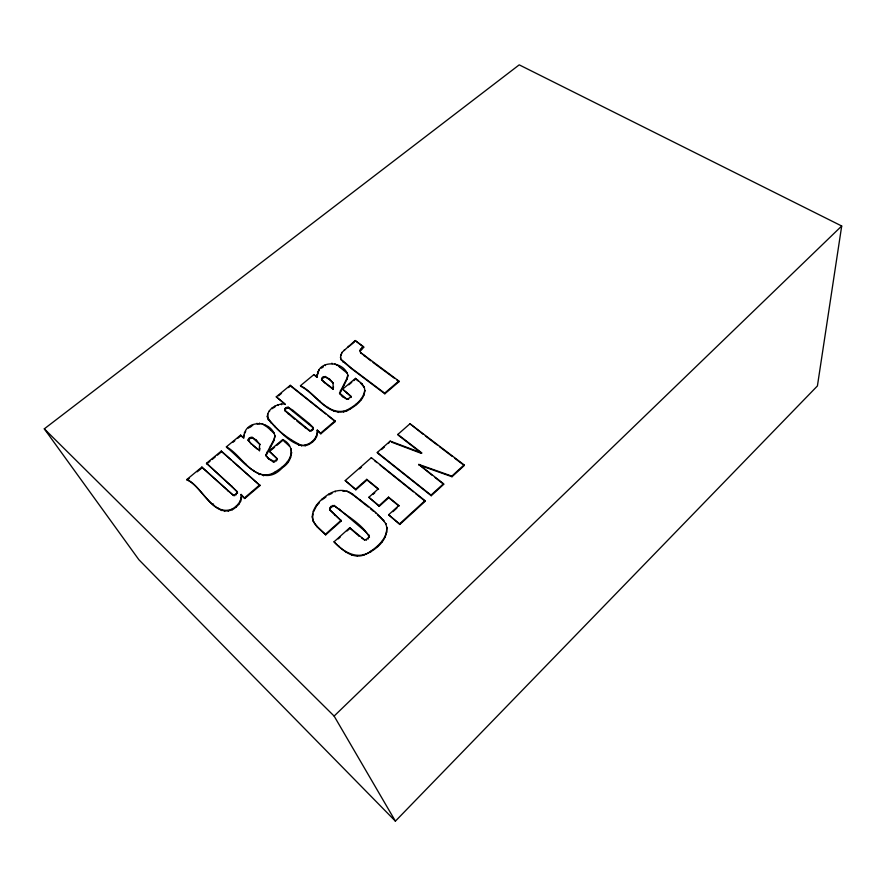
<?xml version="1.0" encoding="UTF-8"?>
<svg xmlns="http://www.w3.org/2000/svg" width="886" height="886" viewBox="0 0 886 886"><rect width="100%" height="100%" fill="white"/><g stroke="black" fill="none" stroke-linecap="round" stroke-linejoin="round"><path stroke-width="1.33" d="M350.623 395.887L350.845 397.515L350.623 395.887L342.627 389.175L355.496 378.366L362.009 383.771L364.401 387.514L360.314 382.73M334.033 541.833C343.225 551.834 357.678 560.76 370.581 551.325C378.632 545.898 387.359 537.868 386.728 527.292C388.002 540.604 375.055 550.671 363.858 555.046C351.941 559.254 341.73 549.464 334.033 541.833L349.76 527.713L364.921 540.216L361.554 537.857M268.07 419.255C277.927 428.946 290.763 445.78 305.26 445.713C312.127 444.185 318.838 437.507 317.277 430.087C318.019 438.703 309.535 445.592 301.362 445.414C288.615 439.035 274.483 429.234 267.251 416.664C267.904 408.258 277.307 403.54 284.993 403.905L276.266 396.828L290.254 385.321L334.997 420.905L335.24 421.548L320.832 433.808L317.531 430.718M370.802 360.835L360.524 352.528L398.822 381.013L399.021 381.667L384.845 393.794L351.941 369.019L341.387 360.07L340.479 357.235L341.885 352.495L355.175 340.534L363.515 346.647L363.736 347.312L360.137 351.177L360.447 349.317L363.515 346.647M321.518 379.252L322.515 377.325L325.217 376.495L329.581 379.119L333.369 383.35L329.825 379.773L325.461 377.137L322.77 377.968L321.773 379.895L324.996 383.029L321.518 379.252L321.773 379.895M268.358 419.886L267.672 413.784M248.102 440.176L251.535 444.185L248.102 440.176L249.21 438.127L251.989 437.263L256.298 440.12L260.03 444.606L251.989 437.263M248.401 440.796L249.52 438.747L252.3 437.883M841.7 226.008L817.413 385.942L395.4 821.145L138.858 559.686L44.3 428.846L519.218 64.855L841.7 226.008L334.122 716.065L395.4 821.145M369.13 535.199L369.429 537.381C362.773 523.781 345.474 515.597 334.199 505.441L330.733 506.504L329.614 509.494L341.354 520.879L325.671 534.867C320.422 529.651 312.78 524.844 312.271 516.715C312.824 506.737 320.71 499.405 328.551 494.255C335.86 489.648 345.529 488.684 352.672 494.155C364.08 503.547 377.491 511.709 385.908 523.969L385.687 523.36L386.949 527.89M313.555 521.92L312.548 517.313L313.146 513.935M326.004 383.815L333.07 389.286L333.136 382.708M333.07 389.286L333.524 386.839M364.179 386.861C367.369 398.157 355.286 406.486 346.636 411.004C327.709 417.372 315.46 393.384 300.742 386.329L300.476 385.687L313.921 374.59L317.354 377.259C316.18 359.428 344.255 359.96 347.999 375.686L346.98 379.33L339.748 393.705L342.572 396.662L347.19 399.387L339.515 393.052L346.747 378.676L347.766 375.044L347.999 375.686M318.683 371.223L317.243 375.31L316.989 374.656M259.432 450.963L260.008 448.327M300.476 385.687C315.206 392.742 327.466 416.741 346.404 410.362C354.455 406.176 363.426 399.885 364.766 390.217L364.988 390.87M277.163 458.893L269.067 451.007L282.689 439.556C295.116 445.403 293.266 461.019 282.523 467.609C262.167 489.914 242.144 458.981 226.705 447.474L226.384 446.854L240.604 435.115L243.96 438.005C243.362 420.662 267.738 419.012 274.272 433.597L267.904 427.561L262.057 423.608M226.384 446.854C240.737 454.097 252.61 480.777 271.869 473.733C280.973 468.86 293 460.543 291.106 448.737M233.317 494.931L234.934 495.595L233.638 495.529L228.112 490.811L201.897 467.066L186.846 479.492C201.399 485.484 212.574 516.804 231.955 509.14C237.204 506.238 242.133 500.867 241.103 494.432L244.769 498.508L260.041 485.517L221.312 451.04L206.482 463.278L232.42 486.935L237.393 492.129L237.448 493.413M186.846 479.492L187.201 480.101C201.753 486.082 212.917 517.391 232.287 509.738C237.537 506.836 242.454 501.465 241.424 495.041L241.103 494.432M273.785 439.81L274.992 435.923L274.073 440.442L266.01 455.747L268.735 458.948L273.298 461.905L274.749 461.872L268.436 458.328L265.711 455.127L273.785 439.81L274.073 440.442M319.403 502.75L316.701 505.662L313.555 511.687L313.279 511.089M245.699 431.493L244.68 433.188L244.37 432.556M364.678 539.618L366.25 539.541L369.185 536.783M341.354 520.879L329.88 510.103L330.987 507.113L334.454 506.05L339.925 509.804L364.545 530.78L369.362 535.797M234.613 494.986L237.116 492.804L237.071 491.52L206.482 463.278M284.616 410.063L309.69 430.541L310.875 430.507L313.168 428.514L313.146 427.417L309.214 423.552L292.989 410.395L288.205 407.206L285.525 408.003L284.616 409.088L284.893 410.694L294.717 419.266M310.875 430.507L311.141 431.139L313.434 429.145M350.612 396.873L348.375 398.7L346.958 398.744M284.893 410.694L285.801 408.645L288.482 407.837L313.411 428.049M274.45 461.252L276.82 459.313L276.875 458.272L269.067 451.007M277.108 459.934L276.1 461.119L275.812 460.51M424.992 500.645L425.191 501.266L399.785 524.479L399.575 523.87L424.992 500.645L371.334 457.674L345.219 480.577L355.84 489.803L366.981 479.957L366.749 479.337L355.607 489.194L355.84 489.803M443.532 483.712L443.709 484.332L431.227 495.739L431.039 495.119L443.532 483.712L418.812 464.408L431.892 475.106M418.812 464.408L451.827 476.125L464.109 464.895L409.985 423.763L397.847 434.417L398.047 435.059L421.027 452.812M419 465.028L452.004 476.746L464.275 465.527L464.109 464.895M399.785 524.479L388.6 514.788L398.811 505.529L388.533 497.135L378.998 505.707L379.23 506.316L388.755 497.744L388.533 497.135M392.908 511.698L396.983 507.999M338.219 538.898L340.191 537.126M347.068 530.958L350.014 528.311L349.76 527.713M325.671 534.867L325.406 534.28L341.099 520.281M379.23 506.316L368.842 497.301L378.355 488.817L366.749 479.337M372.873 494.521L374.778 492.826M431.227 495.739L377.514 453.067L377.292 452.436L390.228 441.095L421.935 453.023L397.847 434.417M359.517 468.871L361.521 467.11M381.489 449.579L384.48 446.965M388.456 443.476L390.228 441.095M384.845 393.794L384.646 393.151L398.822 381.013M244.447 497.91L259.731 484.908M320.832 433.808L320.566 433.176L334.997 420.905M270.418 450.741L274.605 447.22M276.698 445.459L282.977 440.187L282.689 439.556M348.796 384.834L351.764 382.342M353.747 380.681L355.729 379.009L355.496 378.366M187.201 480.101L189.205 478.44M197.224 471.817L202.241 467.675L201.897 467.066M206.826 463.887L210.004 461.274M212.119 459.524L215.298 456.899M217.413 455.149L221.644 451.65L221.312 451.04M232.796 442.446L234.823 440.763M237.869 438.249L240.914 435.735L240.604 435.115M349.427 346.127L354.4 342.018M278.547 395.82L281.538 393.351M288.526 387.603L290.53 385.964L290.254 385.321M323.069 499.128L325.937 497.002M273.242 408.047L275.092 406.796L274.815 406.153M249.675 427.539L251.69 426.221M323.379 366.87L321.441 368.122L321.197 367.469M332.106 493.358L328.817 494.864L328.551 494.255M342.66 490.977L344.875 491.353M391.712 442.203L420.861 453.189M368.31 507.002L352.916 494.765L346.836 491.11M338.419 366.095L346.88 372.94L346.647 372.286M296.81 420.972L309.956 431.172L309.69 430.541M363.736 347.312L355.175 340.534M372.973 362.429L394.68 378.455M396.85 380.061L399.021 381.667M384.646 393.151L351.72 368.377L341.154 359.417L341.387 360.07M355.729 379.009L358.409 381.046L358.177 380.393M423.165 434.284L409.985 423.763M425.324 435.923L437.23 444.971M439.39 446.61L452.369 456.489M454.54 458.128L463.19 464.707M350.856 396.54L342.627 389.175M324.752 382.387L332.826 388.644M316.756 377.237L313.921 374.59M435.115 477.62L443.709 484.332M202.241 467.675L233.638 495.529M377.292 452.436L431.039 495.119M290.53 385.964L325.66 413.917M327.787 415.612L335.24 421.548M374.778 460.886L376.915 462.603M380.138 465.172L413.385 491.808M415.534 493.524L425.191 501.266M285.27 404.537L276.266 396.828M366.981 479.957L378.577 489.426L378.355 488.817M388.755 497.744L399.032 506.139L398.811 505.529M368.842 497.301L378.998 505.707M388.6 514.788L399.575 523.87M345.219 480.577L355.607 489.194M370.392 508.73L373.493 511.322M282.977 440.187L289.323 446.035L289.046 445.414M251.225 443.565L259.122 450.343L259.731 443.986M350.014 528.311L359.306 536.285L359.063 535.698M252.521 445.027L257.461 449.268M240.914 435.735L243.44 437.905M313.279 521.322L316.8 526.151L325.406 534.28M221.644 451.65L230.991 459.889M233.062 461.717L260.041 485.517M377.425 514.766L383.904 520.758L383.671 520.16M317.277 430.087L320.566 433.176M44.3 428.846L334.122 716.065M241.424 495.041L244.769 498.508M213.238 503.901L213.581 504.499M217.746 507.744L218.089 508.342M221.179 509.971L221.522 510.569M224.335 510.823L224.679 511.421M228.023 510.58L228.355 511.167M231.955 509.14L232.287 509.738M235.886 506.438L236.219 507.036M228.112 490.811L228.444 491.409M238.555 503.691L238.888 504.289M236.064 494.144L236.396 494.742M240.316 500.778L240.638 501.376M232.099 486.325L232.42 486.935M241.158 497.688L241.479 498.286M237.071 491.52L237.393 492.129M245.433 463.533L245.754 464.153M253.595 470.344L253.905 470.953M258.922 474.01L259.233 474.619M243.716 435.214L244.027 435.846M263.33 475.228L263.64 475.837M248.246 439.201L248.556 439.821M249.21 438.127L249.52 438.747M250.627 437.307L250.926 437.928M268.79 474.719L269.089 475.339M271.869 473.733L272.168 474.342M248.357 427.573L248.656 428.204M256.298 440.12L256.608 440.741M265.711 455.127L266.01 455.747M266.73 452.292L267.029 452.912M252.399 424.937L252.709 425.568M268.436 458.328L268.735 458.948M275.136 472.105L275.435 472.725M272.999 461.285L273.298 461.905M273.165 454.496L273.453 455.116M256.984 423.275L257.283 423.907L259.764 423.696L259.465 423.065M270.33 446.035L270.618 446.655M282.235 467L282.523 467.609M264.77 424.892L265.069 425.524M267.616 426.941L267.904 427.561M316.8 526.151L317.077 526.749M312.271 516.715L312.548 517.313M270.762 429.577L271.061 430.208M270.451 422.19L270.739 422.821M267.251 416.664L267.539 417.295M287.385 461.805L287.673 462.414M274.738 426.077L275.025 426.709M323.368 532.486L323.634 533.084M290.386 456.799L290.674 457.42M269.289 410.838L269.577 411.469M285.314 441.76L285.602 442.38M316.424 505.064L316.701 505.662M272.024 408.047L272.312 408.679M291.538 452.336L291.815 452.956M339.083 546.252L339.338 546.839M291.151 439.733L291.428 440.353M277.905 404.847L278.182 405.478M321.839 499.228L322.105 499.837M281.294 404.094L281.571 404.736M345.95 551.635L346.204 552.222M298.438 444.772L298.715 445.392M288.16 413.507L288.437 414.139M285.525 408.003L285.801 408.645M329.614 509.494L329.88 510.103M301.362 445.414L301.639 446.035M284.616 409.088L284.893 409.72M286.898 407.228L287.164 407.859M329.581 508.021L329.847 508.63M304.983 445.082L305.26 445.713M288.205 407.206L288.482 407.837M334.52 514.633L334.775 515.242M330.733 506.504L330.987 507.113M351.598 554.658L351.853 555.245M332.494 505.452L332.759 506.05M334.199 505.441L334.454 506.05M292.989 410.395L293.266 411.026M357.113 555.533L357.368 556.12M308.804 443.753L309.07 444.384M312.304 441.416L312.57 442.048M304.917 427.174L305.183 427.805M339.659 509.206L339.925 509.804M314.663 438.969L314.929 439.589M335.13 491.232L335.384 491.852M312.226 429.677L312.492 430.308M309.214 423.552L309.48 424.184M363.614 554.448L363.858 555.046M316.28 436.266L316.535 436.898M317.144 433.309L317.409 433.941M370.581 551.325L370.824 551.912M366.25 539.541L366.494 540.139M367.911 538.489L368.155 539.076M364.301 530.171L364.545 530.78M352.672 494.155L352.916 494.765M359.782 499.471L360.015 500.081M377.536 546.042L377.768 546.64M319.968 401.092L320.223 401.735M328.296 407.372L328.551 408.014M381.944 541.313L382.176 541.911M333.701 410.75L333.944 411.392M317.498 372.164L317.753 372.818M322.515 377.325L322.77 377.968M318.905 369.772L319.148 370.426M321.618 378.344L321.873 378.986M384.967 536.473L385.188 537.071M323.877 376.55L324.121 377.203M375.343 512.44L375.575 513.049M325.217 376.495L325.461 377.137M338.087 411.846L338.33 412.477M325.062 364.977L325.306 365.619M329.581 379.119L329.825 379.773M386.562 531.733L386.794 532.331M343.425 411.325L343.657 411.968M346.404 410.362L346.636 411.004M339.515 393.052L339.748 393.705M340.379 390.405L340.623 391.047M342.339 396.02L342.572 396.662M349.549 408.823L349.782 409.465M331.918 363.16L332.161 363.814M334.498 363.637L337.455 365.475L337.223 364.822M371.334 457.674L371.555 458.306M346.803 392.398L347.046 393.041M343.635 384.524L343.868 385.177M348.375 398.7L348.619 399.342M340.102 366.704L340.335 367.358M356.283 403.994L356.515 404.636M343.325 369.141L343.558 369.794M346.747 378.676L346.98 379.33M340.689 354.865L340.922 355.53L341.885 352.495M342.627 361.266L342.86 361.92M340.479 357.235L340.711 357.889M344.311 349.748L344.532 350.413M361.111 399.088L361.333 399.741M363.836 394.403L364.057 395.045M348.209 346.282L348.431 346.947M362.009 383.771L362.23 384.424M273.984 432.977L275.291 436.554M360.447 349.317L360.657 349.981M364.08 355.364L364.301 356.028M361.61 348.087L361.831 348.752M359.915 350.524L360.746 353.193M451.827 476.125L452.004 476.746"/></g></svg>
